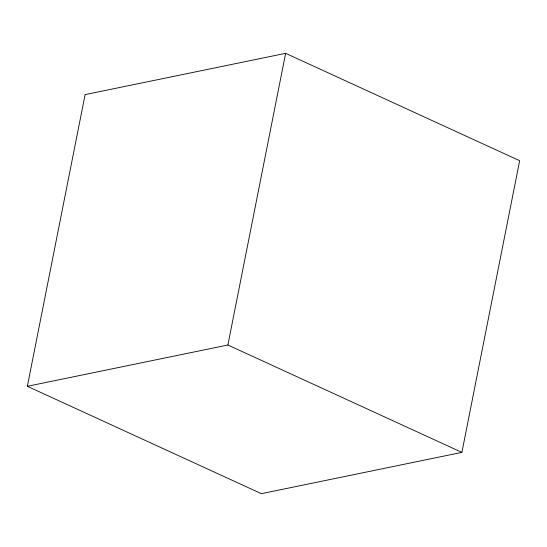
<?xml version="1.0" encoding="UTF-8"?>
<svg xmlns="http://www.w3.org/2000/svg" width="547" height="547" viewBox="0 0 547 547"><rect width="100%" height="100%" fill="white"/><g stroke="black" fill="none" stroke-linecap="round" stroke-linejoin="round"><path stroke-width="0.82" d="M27.35 386.298L85.106 94.617L285.637 53.326L519.65 160.702L461.894 452.383L261.357 493.674L27.35 386.298L227.887 345.007L461.894 452.383M227.887 345.007L285.637 53.326"/></g></svg>
